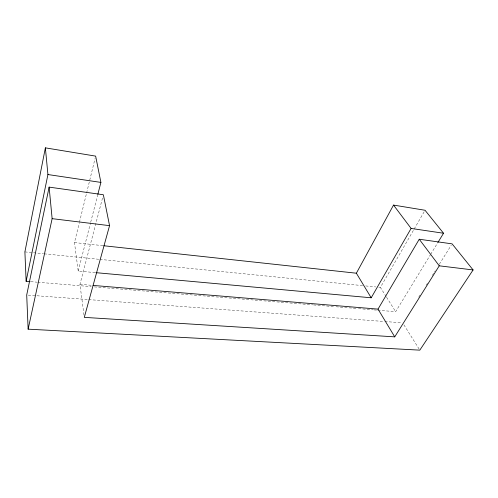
<?xml version="1.0" encoding="UTF-8"?>
<svg xmlns="http://www.w3.org/2000/svg" width="498" height="498" viewBox="0 0 498 498"><rect width="100%" height="100%" fill="white"/><g stroke="black" fill="none" stroke-linecap="round" stroke-linejoin="round"><path stroke-width="0.37" stroke-dasharray="2.49 1.87" d="M95.218 272.599L78.211 271.049L74.47 242.57L79.257 223.023M79.437 222.27L86.434 193.703M86.615 192.956L95.081 158.376M78.211 271.049L90.512 222.967M90.704 222.22L97.627 195.172M83.988 315.066L79.954 284.346L102.781 196.996M386.162 296.59L380.385 287.396L413.776 229.715M414.162 229.043L424.645 210.934M377.826 310.217L395.649 311.686L430.26 254.995M430.664 254.335L437.91 242.47M418.731 297.182L420.38 294.548M426.145 285.335L427.794 282.702M432.326 275.456L435.208 270.85M439.323 264.27L451.269 245.178M28.255 295.127L87.947 299.547M88.719 299.609L384.064 321.478M384.836 321.534L401.892 322.797M30.783 281.669L36.977 282.173M37.755 282.242L91.202 286.636M94.303 286.892L312.756 304.863M313.535 304.932L335.222 306.712M336.001 306.774L357.689 308.561M358.46 308.623L373.183 309.837M373.954 309.899L377.054 310.154M79.954 284.346L92.342 285.373M24.9 251.901L43.444 253.75M44.222 253.831L99.09 259.309M99.861 259.383L362.606 285.622M365.7 285.933L375.747 286.935M378.835 287.246L380.385 287.396M74.47 242.57L103.042 245.676M386.573 297.244L395.649 311.686M403.89 324.802L419.814 350.144"/><path stroke-width="0.75" d="M97.82 194.425L100.895 182.405L95.635 156.117L45.374 147.856L24.9 251.901L26.133 281.283L30.005 281.6M26.133 281.283L47.92 174.543L45.374 147.856M394.74 336.86L84.293 317.369L109.554 225.656L103.366 194.755L49.121 187.117L26.705 295.015L28.137 329.166L419.814 350.144L473.1 269.941L452.097 243.864L419.241 239.239L378.019 309.121L394.74 336.86L439.261 265.82L473.1 269.941M28.137 329.166L52.134 218.659L49.121 187.117M393.532 205.083L411.105 228.433L371.191 297.792L356.369 273.209L393.532 205.083L425.037 210.262L443.544 233.245L437.91 242.47M93.114 285.435L378.019 309.121M95.99 272.674L371.191 297.792M103.814 245.757L356.369 273.209M52.134 218.659L109.554 225.656M47.92 174.543L100.895 182.405M411.105 228.433L443.544 233.245M419.241 239.239L439.261 265.82"/></g></svg>
